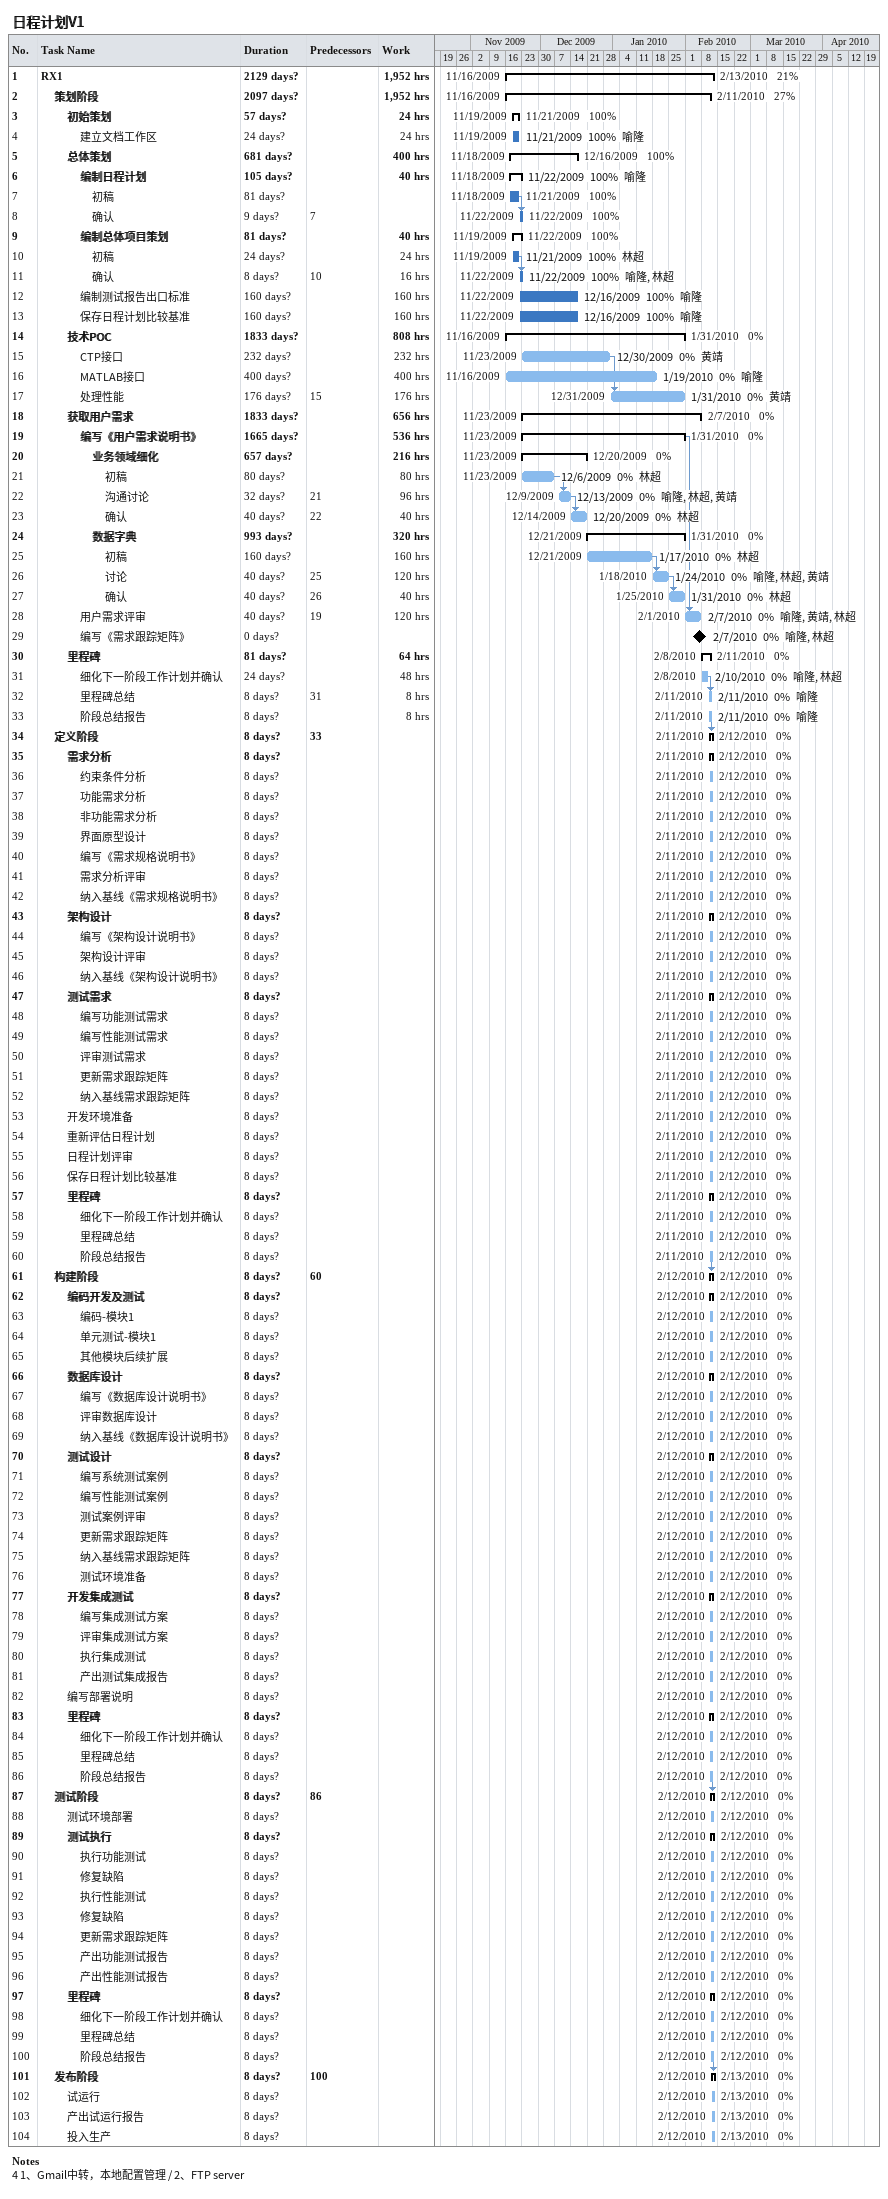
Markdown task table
日程计划V1

| ID | Level | Task | Duration | Start | Finish | Predecessors | Resources | % complete | Work (h) |
|---|---|---|---|---|---|---|---|---|---|
| 1 | 1 | **RX1** | 2129d? | 2009-11-16 | 2010-02-13 |  |  | 21 | 1952 |
| 2 | 2 | **策划阶段** | 2097d? | 2009-11-16 | 2010-02-11 |  |  | 27 | 1952 |
| 3 | 3 | **初始策划** | 57d? | 2009-11-19 | 2009-11-21 |  |  | 100 | 24 |
| 4 | 4 | 建立文档工作区 | 24d? | 2009-11-19 | 2009-11-21 |  | 喻隆 | 100 | 24 |
| 5 | 3 | **总体策划** | 681d? | 2009-11-18 | 2009-12-16 |  |  | 100 | 400 |
| 6 | 4 | **编制日程计划** | 105d? | 2009-11-18 | 2009-11-22 |  | 喻隆 | 100 | 40 |
| 7 | 5 | 初稿 | 81d? | 2009-11-18 | 2009-11-21 |  |  | 100 |  |
| 8 | 5 | 确认 | 9d? | 2009-11-22 | 2009-11-22 | 7 |  | 100 |  |
| 9 | 4 | **编制总体项目策划** | 81d? | 2009-11-19 | 2009-11-22 |  |  | 100 | 40 |
| 10 | 5 | 初稿 | 24d? | 2009-11-19 | 2009-11-21 |  | 林超 | 100 | 24 |
| 11 | 5 | 确认 | 8d? | 2009-11-22 | 2009-11-22 | 10 | 喻隆, 林超 | 100 | 16 |
| 12 | 4 | 编制测试报告出口标准 | 160d? | 2009-11-22 | 2009-12-16 |  | 喻隆 | 100 | 160 |
| 13 | 4 | 保存日程计划比较基准 | 160d? | 2009-11-22 | 2009-12-16 |  | 喻隆 | 100 | 160 |
| 14 | 3 | **技术POC** | 1833d? | 2009-11-16 | 2010-01-31 |  |  | 0 | 808 |
| 15 | 4 | CTP接口 | 232d? | 2009-11-23 | 2009-12-30 |  | 黄靖 | 0 | 232 |
| 16 | 4 | MATLAB接口 | 400d? | 2009-11-16 | 2010-01-19 |  | 喻隆 | 0 | 400 |
| 17 | 4 | 处理性能 | 176d? | 2009-12-31 | 2010-01-31 | 15 | 黄靖 | 0 | 176 |
| 18 | 3 | **获取用户需求** | 1833d? | 2009-11-23 | 2010-02-07 |  |  | 0 | 656 |
| 19 | 4 | **编写《用户需求说明书》** | 1665d? | 2009-11-23 | 2010-01-31 |  |  | 0 | 536 |
| 20 | 5 | **业务领域细化** | 657d? | 2009-11-23 | 2009-12-20 |  |  | 0 | 216 |
| 21 | 6 | 初稿 | 80d? | 2009-11-23 | 2009-12-06 |  | 林超 | 0 | 80 |
| 22 | 6 | 沟通讨论 | 32d? | 2009-12-09 | 2009-12-13 | 21 | 喻隆, 林超, 黄靖 | 0 | 96 |
| 23 | 6 | 确认 | 40d? | 2009-12-14 | 2009-12-20 | 22 | 林超 | 0 | 40 |
| 24 | 5 | **数据字典** | 993d? | 2009-12-21 | 2010-01-31 |  |  | 0 | 320 |
| 25 | 6 | 初稿 | 160d? | 2009-12-21 | 2010-01-17 |  | 林超 | 0 | 160 |
| 26 | 6 | 讨论 | 40d? | 2010-01-18 | 2010-01-24 | 25 | 喻隆, 林超, 黄靖 | 0 | 120 |
| 27 | 6 | 确认 | 40d? | 2010-01-25 | 2010-01-31 | 26 | 林超 | 0 | 40 |
| 28 | 4 | 用户需求评审 | 40d? | 2010-02-01 | 2010-02-07 | 19 | 喻隆, 黄靖, 林超 | 0 | 120 |
| 29 | 4 | 编写《需求跟踪矩阵》 | 0d? | 2010-02-07 | 2010-02-07 |  | 喻隆, 林超 | 0 |  |
| 30 | 3 | **里程碑** | 81d? | 2010-02-08 | 2010-02-11 |  |  | 0 | 64 |
| 31 | 4 | 细化下一阶段工作计划并确认 | 24d? | 2010-02-08 | 2010-02-10 |  | 喻隆, 林超 | 0 | 48 |
| 32 | 4 | 里程碑总结 | 8d? | 2010-02-11 | 2010-02-11 | 31 | 喻隆 | 0 | 8 |
| 33 | 4 | 阶段总结报告 | 8d? | 2010-02-11 | 2010-02-11 |  | 喻隆 | 0 | 8 |
| 34 | 2 | **定义阶段** | 8d? | 2010-02-11 | 2010-02-12 | 33 |  | 0 |  |
| 35 | 3 | **需求分析** | 8d? | 2010-02-11 | 2010-02-12 |  |  | 0 |  |
| 36 | 4 | 约束条件分析 | 8d? | 2010-02-11 | 2010-02-12 |  |  | 0 |  |
| 37 | 4 | 功能需求分析 | 8d? | 2010-02-11 | 2010-02-12 |  |  | 0 |  |
| 38 | 4 | 非功能需求分析 | 8d? | 2010-02-11 | 2010-02-12 |  |  | 0 |  |
| 39 | 4 | 界面原型设计 | 8d? | 2010-02-11 | 2010-02-12 |  |  | 0 |  |
| 40 | 4 | 编写《需求规格说明书》 | 8d? | 2010-02-11 | 2010-02-12 |  |  | 0 |  |
| 41 | 4 | 需求分析评审 | 8d? | 2010-02-11 | 2010-02-12 |  |  | 0 |  |
| 42 | 4 | 纳入基线《需求规格说明书》 | 8d? | 2010-02-11 | 2010-02-12 |  |  | 0 |  |
| 43 | 3 | **架构设计** | 8d? | 2010-02-11 | 2010-02-12 |  |  | 0 |  |
| 44 | 4 | 编写《架构设计说明书》 | 8d? | 2010-02-11 | 2010-02-12 |  |  | 0 |  |
| 45 | 4 | 架构设计评审 | 8d? | 2010-02-11 | 2010-02-12 |  |  | 0 |  |
| 46 | 4 | 纳入基线《架构设计说明书》 | 8d? | 2010-02-11 | 2010-02-12 |  |  | 0 |  |
| 47 | 3 | **测试需求** | 8d? | 2010-02-11 | 2010-02-12 |  |  | 0 |  |
| 48 | 4 | 编写功能测试需求 | 8d? | 2010-02-11 | 2010-02-12 |  |  | 0 |  |
| 49 | 4 | 编写性能测试需求 | 8d? | 2010-02-11 | 2010-02-12 |  |  | 0 |  |
| 50 | 4 | 评审测试需求 | 8d? | 2010-02-11 | 2010-02-12 |  |  | 0 |  |
| 51 | 4 | 更新需求跟踪矩阵 | 8d? | 2010-02-11 | 2010-02-12 |  |  | 0 |  |
| 52 | 4 | 纳入基线需求跟踪矩阵 | 8d? | 2010-02-11 | 2010-02-12 |  |  | 0 |  |
| 53 | 3 | 开发环境准备 | 8d? | 2010-02-11 | 2010-02-12 |  |  | 0 |  |
| 54 | 3 | 重新评估日程计划 | 8d? | 2010-02-11 | 2010-02-12 |  |  | 0 |  |
| 55 | 3 | 日程计划评审 | 8d? | 2010-02-11 | 2010-02-12 |  |  | 0 |  |
| 56 | 3 | 保存日程计划比较基准 | 8d? | 2010-02-11 | 2010-02-12 |  |  | 0 |  |
| 57 | 3 | **里程碑** | 8d? | 2010-02-11 | 2010-02-12 |  |  | 0 |  |
| 58 | 4 | 细化下一阶段工作计划并确认 | 8d? | 2010-02-11 | 2010-02-12 |  |  | 0 |  |
| 59 | 4 | 里程碑总结 | 8d? | 2010-02-11 | 2010-02-12 |  |  | 0 |  |
| 60 | 4 | 阶段总结报告 | 8d? | 2010-02-11 | 2010-02-12 |  |  | 0 |  |
| 61 | 2 | **构建阶段** | 8d? | 2010-02-12 | 2010-02-12 | 60 |  | 0 |  |
| 62 | 3 | **编码开发及测试** | 8d? | 2010-02-12 | 2010-02-12 |  |  | 0 |  |
| 63 | 4 | 编码-模块1 | 8d? | 2010-02-12 | 2010-02-12 |  |  | 0 |  |
| 64 | 4 | 单元测试-模块1 | 8d? | 2010-02-12 | 2010-02-12 |  |  | 0 |  |
| 65 | 4 | 其他模块后续扩展 | 8d? | 2010-02-12 | 2010-02-12 |  |  | 0 |  |
| 66 | 3 | **数据库设计** | 8d? | 2010-02-12 | 2010-02-12 |  |  | 0 |  |
| 67 | 4 | 编写《数据库设计说明书》 | 8d? | 2010-02-12 | 2010-02-12 |  |  | 0 |  |
| 68 | 4 | 评审数据库设计 | 8d? | 2010-02-12 | 2010-02-12 |  |  | 0 |  |
| 69 | 4 | 纳入基线《数据库设计说明书》 | 8d? | 2010-02-12 | 2010-02-12 |  |  | 0 |  |
| 70 | 3 | **测试设计** | 8d? | 2010-02-12 | 2010-02-12 |  |  | 0 |  |
| 71 | 4 | 编写系统测试案例 | 8d? | 2010-02-12 | 2010-02-12 |  |  | 0 |  |
| 72 | 4 | 编写性能测试案例 | 8d? | 2010-02-12 | 2010-02-12 |  |  | 0 |  |
| 73 | 4 | 测试案例评审 | 8d? | 2010-02-12 | 2010-02-12 |  |  | 0 |  |
| 74 | 4 | 更新需求跟踪矩阵 | 8d? | 2010-02-12 | 2010-02-12 |  |  | 0 |  |
| 75 | 4 | 纳入基线需求跟踪矩阵 | 8d? | 2010-02-12 | 2010-02-12 |  |  | 0 |  |
| 76 | 4 | 测试环境准备 | 8d? | 2010-02-12 | 2010-02-12 |  |  | 0 |  |
| 77 | 3 | **开发集成测试** | 8d? | 2010-02-12 | 2010-02-12 |  |  | 0 |  |
| 78 | 4 | 编写集成测试方案 | 8d? | 2010-02-12 | 2010-02-12 |  |  | 0 |  |
| 79 | 4 | 评审集成测试方案 | 8d? | 2010-02-12 | 2010-02-12 |  |  | 0 |  |
| 80 | 4 | 执行集成测试 | 8d? | 2010-02-12 | 2010-02-12 |  |  | 0 |  |
| 81 | 4 | 产出测试集成报告 | 8d? | 2010-02-12 | 2010-02-12 |  |  | 0 |  |
| 82 | 3 | 编写部署说明 | 8d? | 2010-02-12 | 2010-02-12 |  |  | 0 |  |
| 83 | 3 | **里程碑** | 8d? | 2010-02-12 | 2010-02-12 |  |  | 0 |  |
| 84 | 4 | 细化下一阶段工作计划并确认 | 8d? | 2010-02-12 | 2010-02-12 |  |  | 0 |  |
| 85 | 4 | 里程碑总结 | 8d? | 2010-02-12 | 2010-02-12 |  |  | 0 |  |
| 86 | 4 | 阶段总结报告 | 8d? | 2010-02-12 | 2010-02-12 |  |  | 0 |  |
| 87 | 2 | **测试阶段** | 8d? | 2010-02-12 | 2010-02-12 | 86 |  | 0 |  |
| 88 | 3 | 测试环境部署 | 8d? | 2010-02-12 | 2010-02-12 |  |  | 0 |  |
| 89 | 3 | **测试执行** | 8d? | 2010-02-12 | 2010-02-12 |  |  | 0 |  |
| 90 | 4 | 执行功能测试 | 8d? | 2010-02-12 | 2010-02-12 |  |  | 0 |  |
| 91 | 4 | 修复缺陷 | 8d? | 2010-02-12 | 2010-02-12 |  |  | 0 |  |
| 92 | 4 | 执行性能测试 | 8d? | 2010-02-12 | 2010-02-12 |  |  | 0 |  |
| 93 | 4 | 修复缺陷 | 8d? | 2010-02-12 | 2010-02-12 |  |  | 0 |  |
| 94 | 4 | 更新需求跟踪矩阵 | 8d? | 2010-02-12 | 2010-02-12 |  |  | 0 |  |
| 95 | 4 | 产出功能测试报告 | 8d? | 2010-02-12 | 2010-02-12 |  |  | 0 |  |
| 96 | 4 | 产出性能测试报告 | 8d? | 2010-02-12 | 2010-02-12 |  |  | 0 |  |
| 97 | 3 | **里程碑** | 8d? | 2010-02-12 | 2010-02-12 |  |  | 0 |  |
| 98 | 4 | 细化下一阶段工作计划并确认 | 8d? | 2010-02-12 | 2010-02-12 |  |  | 0 |  |
| 99 | 4 | 里程碑总结 | 8d? | 2010-02-12 | 2010-02-12 |  |  | 0 |  |
| 100 | 4 | 阶段总结报告 | 8d? | 2010-02-12 | 2010-02-12 |  |  | 0 |  |
| 101 | 2 | **发布阶段** | 8d? | 2010-02-12 | 2010-02-13 | 100 |  | 0 |  |
| 102 | 3 | 试运行 | 8d? | 2010-02-12 | 2010-02-13 |  |  | 0 |  |
| 103 | 3 | 产出试运行报告 | 8d? | 2010-02-12 | 2010-02-13 |  |  | 0 |  |
| 104 | 3 | 投入生产 | 8d? | 2010-02-12 | 2010-02-13 |  |  | 0 |  |

Notes
- 4: 1、Gmail中转，本地配置管理 / 2、FTP server
